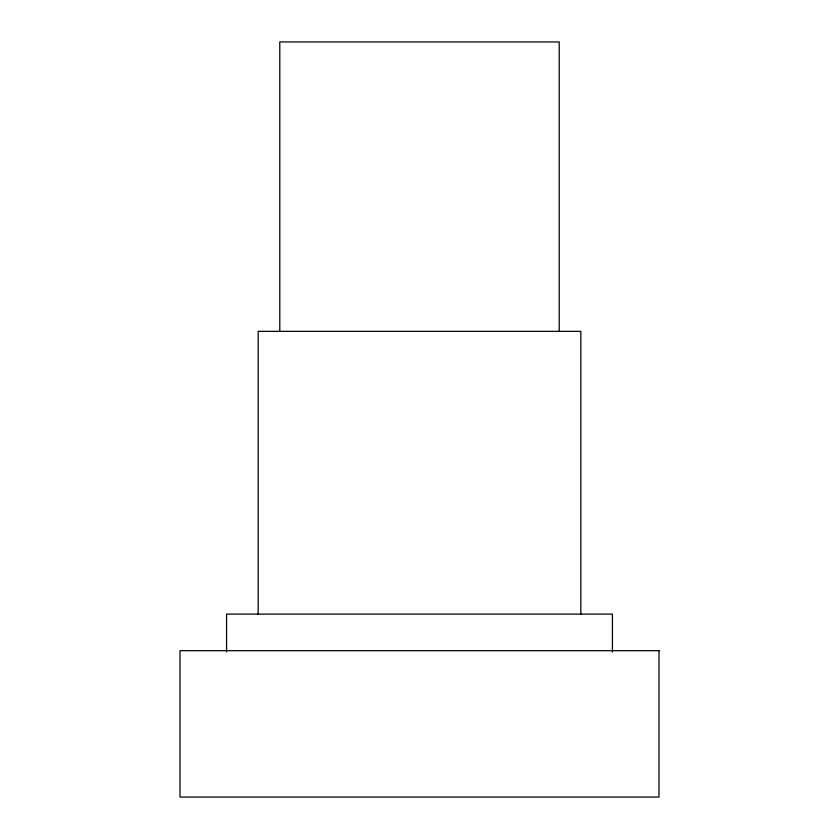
<?xml version="1.0" encoding="UTF-8"?>
<svg xmlns="http://www.w3.org/2000/svg" width="839" height="839" viewBox="0 0 839 839"><rect width="100%" height="100%" fill="white"/><g stroke="black" fill="none" stroke-linecap="round" stroke-linejoin="round"><path stroke-width="1.26" d="M612.428 651.997L612.428 614.096L226.572 614.096L226.572 651.997M580.829 614.096L580.829 331.353L258.171 331.353L258.171 614.096M559.214 331.195L559.214 41.95L279.786 41.95L279.786 331.195M659.003 650.686L179.997 650.686L179.997 797.05L659.003 797.05L659.003 650.686"/></g></svg>
